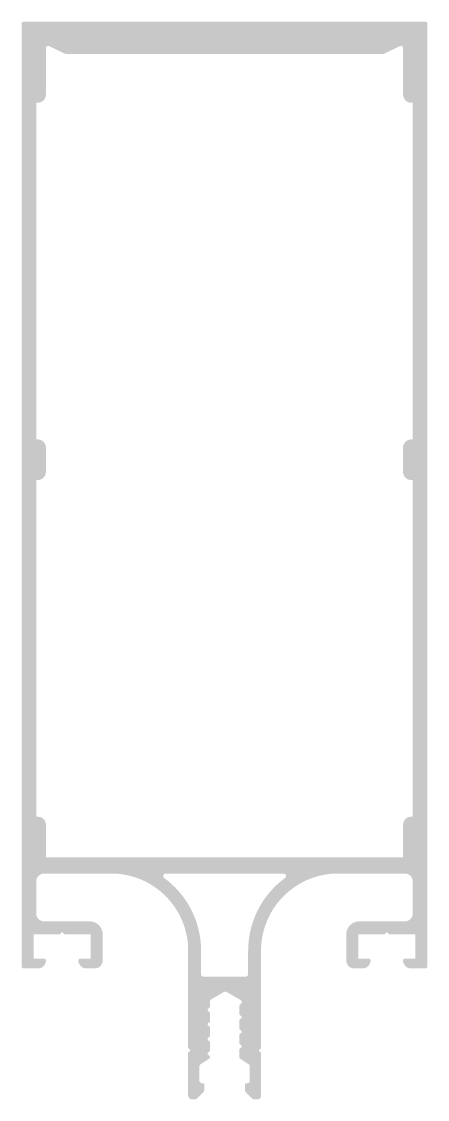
# Model space of a CAD drawing. Header units: millimetres. Extents: x -63 to 3646, y -445 to 220.
# Drawn here: x 105 to 155, y -6.4 to 126.5 of the extents above; entities that cross this region are included whole.
import ezdxf

# ---------------------------------------------------------------- set-up
doc = ezdxf.new("R2010")
doc.units = ezdxf.units.MM

# ---------------------------------------------------------------- blocks, each defined once
blk = doc.blocks.new('E50 M 03')
h = blk.add_hatch(color=252)
h.paths.add_polyline_path([(25, 126.180794), (24.99956, 126.197036), (24.998241, 126.21323), (24.996048, 126.229328), (24.992986, 126.245285), (24.989065, 126.261052), (24.984296, 126.276584), (24.978693, 126.291835), (24.972273, 126.306761), (24.965054, 126.321316), (24.957057, 126.33546), (24.948307, 126.34915), (24.938828, 126.362346), (24.928649, 126.37501), (24.917799, 126.387104), (24.90631, 126.398593), (24.894216, 126.409442), (24.881552, 126.419622), (24.868356, 126.429101), (24.854666, 126.437851), (24.840523, 126.445847), (24.825967, 126.453066), (24.811041, 126.459487), (24.79579, 126.46509), (24.780259, 126.469859), (24.764491, 126.47378), (24.748535, 126.476842), (24.732436, 126.479035), (24.716242, 126.480354), (24.7, 126.480794), (-24.7, 126.480794), (-24.716242, 126.480354), (-24.732436, 126.479035), (-24.748535, 126.476842), (-24.764491, 126.47378), (-24.780259, 126.469859), (-24.79579, 126.46509), (-24.811041, 126.459487), (-24.825967, 126.453066), (-24.840523, 126.445847), (-24.854666, 126.437851), (-24.868356, 126.429101), (-24.881552, 126.419622), (-24.894216, 126.409442), (-24.90631, 126.398593), (-24.917799, 126.387104), (-24.928649, 126.37501), (-24.938828, 126.362346), (-24.948307, 126.34915), (-24.957057, 126.33546), (-24.965054, 126.321316), (-24.972273, 126.306761), (-24.978693, 126.291835), (-24.984296, 126.276584), (-24.989065, 126.261052), (-24.992986, 126.245285), (-24.996048, 126.229328), (-24.998241, 126.21323), (-24.99956, 126.197036), (-25, 126.180794), (-25, 10.080794), (-24.999589, 10.065093), (-24.998357, 10.049435), (-24.996307, 10.033864), (-24.993444, 10.01842), (-24.989778, 10.003148), (-24.985317, 9.988089), (-24.980074, 9.973283), (-24.974064, 9.958773), (-24.967302, 9.944597), (-24.959808, 9.930794), (-24.951601, 9.917402), (-24.942705, 9.904458), (-24.933144, 9.891998), (-24.922943, 9.880055), (-24.912132, 9.868662), (-24.900739, 9.85785), (-24.888796, 9.84765), (-24.876336, 9.838089), (-24.863392, 9.829193), (-24.85, 9.820986), (-24.836197, 9.813492), (-24.822021, 9.80673), (-24.80751, 9.80072), (-24.792705, 9.795477), (-24.777646, 9.791016), (-24.762374, 9.78735), (-24.74693, 9.784487), (-24.731359, 9.782437), (-24.715701, 9.781205), (-24.7, 9.780794), (-23, 9.780794), (-22.945861, 9.78226), (-22.891881, 9.786656), (-22.838218, 9.793967), (-22.78503, 9.804173), (-22.732472, 9.817244), (-22.680698, 9.833141), (-22.629862, 9.851817), (-22.580111, 9.873218), (-22.531592, 9.897282), (-22.484446, 9.923937), (-22.438813, 9.953105), (-22.394826, 9.984701), (-22.352614, 10.018632), (-22.312301, 10.054798), (-22.274005, 10.093094), (-22.237838, 10.133408), (-22.203907, 10.17562), (-22.172311, 10.219607), (-22.143143, 10.26524), (-22.116488, 10.312385), (-22.092425, 10.360905), (-22.071023, 10.410656), (-22.052347, 10.461492), (-22.03645, 10.513266), (-22.023379, 10.565823), (-22.013173, 10.619012), (-22.005862, 10.672675), (-22.001467, 10.726655), (-22, 10.780794), (-22.000293, 10.791622), (-22.001172, 10.802418), (-22.002635, 10.81315), (-22.004676, 10.823788), (-22.00729, 10.8343), (-22.010469, 10.844654), (-22.014205, 10.854821), (-22.018485, 10.864772), (-22.023298, 10.874476), (-22.028629, 10.883905), (-22.034462, 10.893031), (-22.040781, 10.901829), (-22.047568, 10.910271), (-22.054801, 10.918334), (-22.06246, 10.925993), (-22.070523, 10.933226), (-22.078965, 10.940012), (-22.087763, 10.946332), (-22.096889, 10.952165), (-22.106318, 10.957496), (-22.116022, 10.962309), (-22.125972, 10.966589), (-22.13614, 10.970325), (-22.146494, 10.973504), (-22.157006, 10.976118), (-22.167644, 10.978159), (-22.178376, 10.979621), (-22.189172, 10.980501), (-22.2, 10.980794), (-23.5, 10.980794), (-23.5, 13.980794), (-20.3, 13.980794), (-20, 14.280794), (-19.7, 13.980794), (-16.5, 13.980794), (-16.5, 10.980794), (-17.8, 10.980794), (-17.810828, 10.980501), (-17.821624, 10.979621), (-17.832356, 10.978159), (-17.842994, 10.976118), (-17.853506, 10.973504), (-17.86386, 10.970325), (-17.874028, 10.966589), (-17.883978, 10.962309), (-17.893682, 10.957496), (-17.903111, 10.952165), (-17.912237, 10.946332), (-17.921035, 10.940012), (-17.929477, 10.933226), (-17.93754, 10.925993), (-17.945199, 10.918334), (-17.952432, 10.910271), (-17.959219, 10.901829), (-17.965538, 10.893031), (-17.971371, 10.883905), (-17.976702, 10.874476), (-17.981515, 10.864772), (-17.985795, 10.854821), (-17.989531, 10.844654), (-17.99271, 10.8343), (-17.995324, 10.823788), (-17.997365, 10.81315), (-17.998828, 10.802418), (-17.999707, 10.791622), (-18, 10.780794), (-17.998533, 10.726655), (-17.994138, 10.672675), (-17.986827, 10.619012), (-17.976621, 10.565823), (-17.96355, 10.513266), (-17.947653, 10.461492), (-17.928977, 10.410656), (-17.907575, 10.360905), (-17.883512, 10.312385), (-17.856857, 10.26524), (-17.827689, 10.219607), (-17.796093, 10.17562), (-17.762162, 10.133408), (-17.725995, 10.093094), (-17.687699, 10.054798), (-17.647386, 10.018632), (-17.605174, 9.984701), (-17.561187, 9.953105), (-17.515554, 9.923937), (-17.468408, 9.897282), (-17.419889, 9.873218), (-17.370138, 9.851817), (-17.319302, 9.833141), (-17.267528, 9.817244), (-17.21497, 9.804173), (-17.161782, 9.793967), (-17.108119, 9.786656), (-17.054139, 9.78226), (-17, 9.780794), (-16, 9.780794), (-15.945861, 9.78226), (-15.891881, 9.786656), (-15.838218, 9.793967), (-15.78503, 9.804173), (-15.732472, 9.817244), (-15.680698, 9.833141), (-15.629862, 9.851817), (-15.580111, 9.873218), (-15.531592, 9.897282), (-15.484446, 9.923937), (-15.438813, 9.953105), (-15.394826, 9.984701), (-15.352614, 10.018632), (-15.312301, 10.054798), (-15.274005, 10.093094), (-15.237838, 10.133408), (-15.203907, 10.17562), (-15.172311, 10.219607), (-15.143143, 10.26524), (-15.116488, 10.312385), (-15.092425, 10.360905), (-15.071023, 10.410656), (-15.052347, 10.461492), (-15.03645, 10.513266), (-15.023379, 10.565823), (-15.013173, 10.619012), (-15.005862, 10.672675), (-15.001467, 10.726655), (-15, 10.780794), (-15, 13.980794), (-15.002193, 14.064531), (-15.008765, 14.148039), (-15.019699, 14.231089), (-15.034964, 14.313453), (-15.054519, 14.394904), (-15.07831, 14.475221), (-15.106271, 14.554183), (-15.138327, 14.631572), (-15.17439, 14.707179), (-15.214359, 14.780794), (-15.258127, 14.852216), (-15.305573, 14.92125), (-15.356566, 14.987706), (-15.410968, 15.051403), (-15.468629, 15.112165), (-15.529391, 15.169826), (-15.593087, 15.224227), (-15.659544, 15.275221), (-15.728578, 15.322667), (-15.8, 15.366435), (-15.873615, 15.406404), (-15.949221, 15.442467), (-16.026611, 15.474523), (-16.105573, 15.502484), (-16.18589, 15.526275), (-16.267341, 15.54583), (-16.349705, 15.561095), (-16.432754, 15.572029), (-16.516262, 15.578601), (-16.6, 15.580794), (-22.2, 15.580794), (-22.254139, 15.58226), (-22.308119, 15.586656), (-22.361782, 15.593967), (-22.41497, 15.604173), (-22.467528, 15.617244), (-22.519302, 15.633141), (-22.570138, 15.651817), (-22.619889, 15.673218), (-22.668408, 15.697282), (-22.715554, 15.723937), (-22.761187, 15.753105), (-22.805174, 15.784701), (-22.847386, 15.818632), (-22.887699, 15.854798), (-22.925995, 15.893094), (-22.962162, 15.933408), (-22.996093, 15.97562), (-23.027689, 16.019607), (-23.056857, 16.06524), (-23.083512, 16.112385), (-23.107575, 16.160905), (-23.128977, 16.210656), (-23.147653, 16.261492), (-23.16355, 16.313266), (-23.176621, 16.365823), (-23.186827, 16.419012), (-23.194138, 16.472675), (-23.198533, 16.526655), (-23.2, 16.580794), (-23.2, 20.480794), (-23.19863, 20.53313), (-23.194522, 20.585322), (-23.187688, 20.637228), (-23.178148, 20.688706), (-23.165926, 20.739613), (-23.151057, 20.789811), (-23.13358, 20.839162), (-23.113545, 20.887531), (-23.091007, 20.934784), (-23.066025, 20.980794), (-23.038671, 21.025433), (-23.009017, 21.068579), (-22.977146, 21.110114), (-22.943145, 21.149924), (-22.907107, 21.187901), (-22.869131, 21.223939), (-22.82932, 21.25794), (-22.787785, 21.289811), (-22.744639, 21.319464), (-22.7, 21.346819), (-22.65399, 21.3718), (-22.606737, 21.394339), (-22.558368, 21.414374), (-22.509017, 21.43185), (-22.458819, 21.44672), (-22.407912, 21.458941), (-22.356434, 21.468482), (-22.304528, 21.475316), (-22.252336, 21.479423), (-22.2, 21.480794), (-13.569022, 21.480794), (-13.060599, 21.444909), (-12.554826, 21.381852), (-12.053155, 21.291805), (-11.557026, 21.175024), (-11.067861, 21.031846), (-10.587065, 20.862681), (-10.116016, 20.668015), (-9.656066, 20.448405), (-9.208535, 20.204483), (-8.774707, 19.936948), (-8.355826, 19.646567), (-7.953095, 19.334174), (-7.567668, 19.000665), (-7.200652, 18.646996), (-6.8531, 18.274183), (-6.526008, 17.883296), (-6.220316, 17.475455), (-5.9369, 17.051831), (-5.676573, 16.613639), (-5.440083, 16.162136), (-5.228108, 15.698619), (-5.041255, 15.224416), (-4.880062, 14.740889), (-4.744991, 14.249424), (-4.636428, 13.751432), (-4.554687, 13.248341), (-4.5, 12.741595), (-4.5, -0.003717), (-4.184511, -0.319206), (-4.484511, -0.619206), (-4.484511, -5.860306), (-4.483826, -5.886474), (-4.481772, -5.91257), (-4.478355, -5.938523), (-4.473585, -5.964262), (-4.467474, -5.989716), (-4.460039, -6.014815), (-4.451301, -6.03949), (-4.441284, -6.063674), (-4.430014, -6.087301), (-4.417524, -6.110306), (-4.403846, -6.132626), (-4.38902, -6.154199), (-4.373084, -6.174966), (-4.356083, -6.194871), (-4.338064, -6.21386), (-4.319076, -6.231879), (-4.299171, -6.248879), (-4.278404, -6.264815), (-4.256831, -6.279641), (-4.234511, -6.293319), (-4.211506, -6.305809), (-4.187879, -6.317079), (-4.163695, -6.327096), (-4.13902, -6.335834), (-4.113921, -6.343269), (-4.088467, -6.34938), (-4.062728, -6.35415), (-4.036775, -6.357567), (-4.010679, -6.359621), (-3.984511, -6.360306), (-3.691606, -6.360306), (-3.663575, -6.35952), (-3.635632, -6.357163), (-3.607865, -6.353243), (-3.580362, -6.347773), (-3.553208, -6.340769), (-3.52649, -6.332254), (-3.500292, -6.322255), (-3.474695, -6.310802), (-3.44978, -6.297932), (-3.425627, -6.283686), (-3.40231, -6.268108), (-3.379903, -6.251247), (-3.358476, -6.233156), (-3.338098, -6.213893), (-2.631096, -5.506991), (-2.61306, -5.487988), (-2.596043, -5.468066), (-2.580093, -5.447282), (-2.565252, -5.425691), (-2.551562, -5.403353), (-2.53906, -5.380329), (-2.527779, -5.356682), (-2.517752, -5.332477), (-2.509006, -5.307781), (-2.501564, -5.28266), (-2.495448, -5.257185), (-2.490673, -5.231424), (-2.487253, -5.205449), (-2.485197, -5.17933), (-2.484511, -5.15314), (-2.484511, -4.560306), (-2.484804, -4.549478), (-2.485684, -4.538682), (-2.487146, -4.52795), (-2.489187, -4.517312), (-2.491801, -4.5068), (-2.49498, -4.496446), (-2.498716, -4.486278), (-2.502996, -4.476328), (-2.507809, -4.466624), (-2.51314, -4.457195), (-2.518973, -4.448069), (-2.525292, -4.439271), (-2.532079, -4.430829), (-2.539312, -4.422766), (-2.546971, -4.415107), (-2.555034, -4.407874), (-2.563476, -4.401087), (-2.572274, -4.394768), (-2.5814, -4.388935), (-2.590829, -4.383604), (-2.600533, -4.378791), (-2.610483, -4.374511), (-2.620651, -4.370775), (-2.631005, -4.367596), (-2.641517, -4.364982), (-2.652155, -4.362941), (-2.662887, -4.361479), (-2.673683, -4.360599), (-2.684511, -4.360306), (-2.784511, -4.360306), (-2.800753, -4.359866), (-2.816947, -4.358547), (-2.833046, -4.356354), (-2.849002, -4.353292), (-2.86477, -4.349371), (-2.880302, -4.344602), (-2.895553, -4.338999), (-2.910478, -4.332579), (-2.925034, -4.32536), (-2.939177, -4.317363), (-2.952867, -4.308613), (-2.966063, -4.299134), (-2.978727, -4.288955), (-2.990821, -4.278105), (-3.00231, -4.266616), (-3.01316, -4.254522), (-3.023339, -4.241858), (-3.032818, -4.228662), (-3.041568, -4.214972), (-3.049565, -4.200829), (-3.056784, -4.186273), (-3.063204, -4.171348), (-3.068807, -4.156097), (-3.073576, -4.140565), (-3.077497, -4.124797), (-3.080559, -4.108841), (-3.082752, -4.092742), (-3.084071, -4.076548), (-3.084511, -4.060306), (-3.084511, -2.281733), (-3.084055, -2.265171), (-3.082689, -2.248659), (-3.080416, -2.232247), (-3.077243, -2.215986), (-3.073181, -2.199923), (-3.068241, -2.184109), (-3.062438, -2.16859), (-3.055791, -2.153414), (-3.048318, -2.138626), (-3.040043, -2.124273), (-3.030991, -2.110396), (-3.021189, -2.097038), (-3.010667, -2.08424), (-2.999457, -2.07204), (-2.987593, -2.060475), (-2.97511, -2.049581), (-2.962047, -2.03939), (-2.948442, -2.029933), (-1.877177, -1.328176), (-1.868191, -1.321931), (-1.85956, -1.315204), (-1.85131, -1.308016), (-1.843465, -1.300387), (-1.836049, -1.29234), (-1.829085, -1.2839), (-1.822592, -1.275091), (-1.816591, -1.265941), (-1.811099, -1.256476), (-1.806134, -1.246725), (-1.801709, -1.236717), (-1.797838, -1.226481), (-1.794532, -1.21605), (-1.791802, -1.205453), (-1.789656, -1.194723), (-1.7881, -1.183891), (-1.787138, -1.172991), (-1.786775, -1.162054), (-1.78701, -1.151114), (-1.787842, -1.140203), (-1.789271, -1.129354), (-1.791291, -1.118599), (-1.795258, -1.102436), (-1.800116, -1.086519), (-1.805849, -1.070895), (-1.81244, -1.055614), (-1.819868, -1.040721), (-1.82811, -1.026263), (-1.837142, -1.012285), (-1.846934, -0.998828), (-1.857458, -0.985936), (-1.86868, -0.973647), (-1.880567, -0.961999), (-1.893081, -0.951028), (-1.906185, -0.940768), (-1.919837, -0.931251), (-1.933996, -0.922505), (-1.986225, -0.892212), (-1.99535, -0.886588), (-2.00416, -0.880483), (-2.01263, -0.873914), (-2.020737, -0.866901), (-2.028456, -0.859464), (-2.035765, -0.851625), (-2.042645, -0.843404), (-2.049073, -0.834827), (-2.055033, -0.825918), (-2.060508, -0.816703), (-2.06548, -0.807207), (-2.069937, -0.797459), (-2.073865, -0.787486), (-2.077253, -0.777316), (-2.080091, -0.76698), (-2.082372, -0.756507), (-2.084088, -0.745926), (-2.085235, -0.735269), (-2.085809, -0.724565), (-2.085809, -0.713846), (-2.085235, -0.703143), (-2.084088, -0.692486), (-2.082372, -0.681905), (-2.080091, -0.671432), (-2.077253, -0.661096), (-2.073865, -0.650926), (-2.069937, -0.640953), (-2.06548, -0.631205), (-2.060508, -0.621709), (-2.055033, -0.612493), (-2.049073, -0.603584), (-2.042645, -0.595007), (-2.035765, -0.586787), (-2.028456, -0.578947), (-2.020737, -0.57151), (-2.01263, -0.564498), (-2.00416, -0.557929), (-1.99535, -0.551824), (-1.986225, -0.5462), (-1.933996, -0.515907), (-1.919955, -0.507239), (-1.906412, -0.497811), (-1.893408, -0.487653), (-1.880981, -0.476796), (-1.869171, -0.465272), (-1.858012, -0.453116), (-1.847538, -0.440364), (-1.837782, -0.427057), (-1.828772, -0.413232), (-1.820535, -0.398934), (-1.813097, -0.384204), (-1.806481, -0.369087), (-1.800705, -0.35363), (-1.795788, -0.337878), (-1.791745, -0.32188), (-1.788588, -0.305683), (-1.786325, -0.289338), (-1.784965, -0.272893), (-1.784511, -0.256398), (-1.784511, 0.617986), (-1.784965, 0.634481), (-1.786325, 0.650926), (-1.788588, 0.667271), (-1.791745, 0.683468), (-1.795788, 0.699466), (-1.800705, 0.715218), (-1.806481, 0.730675), (-1.813097, 0.745792), (-1.820535, 0.760522), (-1.828772, 0.774821), (-1.837782, 0.788645), (-1.847538, 0.801953), (-1.858012, 0.814704), (-1.869171, 0.82686), (-1.880981, 0.838384), (-1.893408, 0.849242), (-1.906412, 0.859399), (-1.919955, 0.868827), (-1.933996, 0.877495), (-1.986225, 0.907788), (-1.99535, 0.913412), (-2.00416, 0.919517), (-2.01263, 0.926086), (-2.020737, 0.933099), (-2.028456, 0.940536), (-2.035765, 0.948375), (-2.042645, 0.956596), (-2.049073, 0.965173), (-2.055033, 0.974082), (-2.060508, 0.983297), (-2.06548, 0.992793), (-2.069937, 1.002541), (-2.073865, 1.012514), (-2.077253, 1.022684), (-2.080091, 1.03302), (-2.082372, 1.043493), (-2.084088, 1.054074), (-2.085235, 1.064731), (-2.085809, 1.075435), (-2.085809, 1.086154), (-2.085235, 1.096857), (-2.084088, 1.107514), (-2.082372, 1.118095), (-2.080091, 1.128568), (-2.077253, 1.138904), (-2.073865, 1.149074), (-2.069937, 1.159047), (-2.06548, 1.168795), (-2.060508, 1.178291), (-2.055033, 1.187507), (-2.049073, 1.196416), (-2.042645, 1.204993), (-2.035765, 1.213213), (-2.028456, 1.221053), (-2.020737, 1.22849), (-2.01263, 1.235502), (-2.00416, 1.242071), (-1.99535, 1.248176), (-1.986225, 1.2538), (-1.933996, 1.284093), (-1.919955, 1.292761), (-1.906412, 1.302189), (-1.893408, 1.312347), (-1.880981, 1.323204), (-1.869171, 1.334728), (-1.858012, 1.346884), (-1.847538, 1.359636), (-1.837782, 1.372943), (-1.828772, 1.386768), (-1.820535, 1.401066), (-1.813097, 1.415796), (-1.806481, 1.430913), (-1.800705, 1.44637), (-1.795788, 1.462122), (-1.791745, 1.47812), (-1.788588, 1.494317), (-1.786325, 1.510662), (-1.784965, 1.527107), (-1.784511, 1.543602), (-1.784511, 2.417986), (-1.784965, 2.434481), (-1.786325, 2.450926), (-1.788588, 2.467271), (-1.791745, 2.483468), (-1.795788, 2.499466), (-1.800705, 2.515218), (-1.806481, 2.530675), (-1.813097, 2.545792), (-1.820535, 2.560522), (-1.828772, 2.574821), (-1.837782, 2.588645), (-1.847538, 2.601953), (-1.858012, 2.614704), (-1.869171, 2.62686), (-1.880981, 2.638384), (-1.893408, 2.649242), (-1.906412, 2.659399), (-1.919955, 2.668827), (-1.933996, 2.677495), (-1.986225, 2.707788), (-1.99535, 2.713412), (-2.00416, 2.719517), (-2.01263, 2.726086), (-2.020737, 2.733099), (-2.028456, 2.740536), (-2.035765, 2.748375), (-2.042645, 2.756596), (-2.049073, 2.765173), (-2.055033, 2.774082), (-2.060508, 2.783297), (-2.06548, 2.792793), (-2.069937, 2.802541), (-2.073865, 2.812514), (-2.077253, 2.822684), (-2.080091, 2.83302), (-2.082372, 2.843493), (-2.084088, 2.854074), (-2.085235, 2.864731), (-2.085809, 2.875435), (-2.085809, 2.886154), (-2.085235, 2.896857), (-2.084088, 2.907514), (-2.082372, 2.918095), (-2.080091, 2.928568), (-2.077253, 2.938904), (-2.073865, 2.949074), (-2.069937, 2.959047), (-2.06548, 2.968795), (-2.060508, 2.978291), (-2.055033, 2.987507), (-2.049073, 2.996416), (-2.042645, 3.004993), (-2.035765, 3.013213), (-2.028456, 3.021053), (-2.020737, 3.02849), (-2.01263, 3.035502), (-2.00416, 3.042071), (-1.99535, 3.048176), (-1.986225, 3.0538), (-1.933996, 3.084093), (-1.919955, 3.092761), (-1.906412, 3.102189), (-1.893408, 3.112347), (-1.880981, 3.123204), (-1.869171, 3.134728), (-1.858012, 3.146884), (-1.847538, 3.159636), (-1.837782, 3.172943), (-1.828772, 3.186768), (-1.820535, 3.201066), (-1.813097, 3.215796), (-1.806481, 3.230913), (-1.800705, 3.24637), (-1.795788, 3.262122), (-1.791745, 3.27812), (-1.788588, 3.294317), (-1.786325, 3.310662), (-1.784965, 3.327107), (-1.784511, 3.343602), (-1.784511, 4.217986), (-1.784965, 4.234481), (-1.786325, 4.250926), (-1.788588, 4.267271), (-1.791745, 4.283468), (-1.795788, 4.299466), (-1.800705, 4.315218), (-1.806481, 4.330675), (-1.813097, 4.345792), (-1.820535, 4.360522), (-1.828772, 4.374821), (-1.837782, 4.388645), (-1.847538, 4.401953), (-1.858012, 4.414704), (-1.869171, 4.42686), (-1.880981, 4.438384), (-1.893408, 4.449242), (-1.906412, 4.459399), (-1.919955, 4.468827), (-1.933996, 4.477495), (-1.986225, 4.507788), (-1.99535, 4.513412), (-2.00416, 4.519517), (-2.01263, 4.526086), (-2.020737, 4.533099), (-2.028456, 4.540536), (-2.035765, 4.548375), (-2.042645, 4.556596), (-2.049073, 4.565173), (-2.055033, 4.574082), (-2.060508, 4.583297), (-2.06548, 4.592793), (-2.069937, 4.602541), (-2.073865, 4.612514), (-2.077253, 4.622684), (-2.080091, 4.63302), (-2.082372, 4.643493), (-2.084088, 4.654074), (-2.085235, 4.664731), (-2.085809, 4.675435), (-2.085809, 4.686154), (-2.085235, 4.696857), (-2.084088, 4.707514), (-2.082372, 4.718095), (-2.080091, 4.728568), (-2.077253, 4.738904), (-2.073865, 4.749074), (-2.069937, 4.759047), (-2.06548, 4.768795), (-2.060508, 4.778291), (-2.055033, 4.787507), (-2.049073, 4.796416), (-2.042645, 4.804993), (-2.035765, 4.813213), (-2.028456, 4.821053), (-2.020737, 4.82849), (-2.01263, 4.835502), (-2.00416, 4.842071), (-1.99535, 4.848176), (-1.986225, 4.8538), (-1.933996, 4.884093), (-1.919955, 4.892761), (-1.906412, 4.902189), (-1.893408, 4.912347), (-1.880981, 4.923204), (-1.869171, 4.934728), (-1.858012, 4.946884), (-1.847538, 4.959636), (-1.837782, 4.972943), (-1.828772, 4.986768), (-1.820535, 5.001066), (-1.813097, 5.015796), (-1.806481, 5.030913), (-1.800705, 5.04637), (-1.795788, 5.062122), (-1.791745, 5.07812), (-1.788588, 5.094317), (-1.786325, 5.110662), (-1.784965, 5.127107), (-1.784511, 5.143602), (-1.784511, 5.776384), (-1.784237, 5.786852), (-1.783416, 5.79729), (-1.782049, 5.807672), (-1.780141, 5.817968), (-1.777696, 5.828149), (-1.774722, 5.838189), (-1.771227, 5.848059), (-1.76722, 5.857733), (-1.762712, 5.867184), (-1.757715, 5.876386), (-1.752244, 5.885314), (-1.746313, 5.893944), (-1.739939, 5.902251), (-1.733138, 5.910213), (-1.72593, 5.917808), (-1.718335, 5.925016), (-1.710372, 5.931816), (-1.702065, 5.93819), (-1.693435, 5.944121), (-1.684507, 5.949592), (-0.048653, 6.893999), (-0.034824, 6.901507), (-0.02062, 6.908278), (-0.006081, 6.914296), (0.008754, 6.919543), (0.023844, 6.924006), (0.039147, 6.92767), (0.054621, 6.930528), (0.070223, 6.93257), (0.085911, 6.933791), (0.101642, 6.934188), (0.117371, 6.933759), (0.133057, 6.932507), (0.148655, 6.930433), (0.164124, 6.927545), (0.179419, 6.923849), (0.1945, 6.919357), (0.209324, 6.91408), (0.223851, 6.908033), (0.238041, 6.901233), (0.251856, 6.893697), (1.968058, 5.898303), (1.981745, 5.889867), (1.99496, 5.880709), (2.007666, 5.870856), (2.019826, 5.860337), (2.031404, 5.849182), (2.042369, 5.837422), (2.052687, 5.825092), (2.06233, 5.812226), (2.071271, 5.798863), (2.079482, 5.785039), (2.086941, 5.770796), (2.093626, 5.756173), (2.099518, 5.741213), (2.1046, 5.725959), (2.108858, 5.710455), (2.112279, 5.694745), (2.114853, 5.678874), (2.116573, 5.662888), (2.117435, 5.646833), (2.117435, 5.630755), (2.116573, 5.614699), (2.114853, 5.598714), (2.112279, 5.582843), (2.108858, 5.567133), (2.1046, 5.551628), (2.099518, 5.536374), (2.093626, 5.521414), (2.086941, 5.506792), (2.079482, 5.492548), (2.071271, 5.478725), (2.062331, 5.465361), (2.052687, 5.452496), (2.042369, 5.440166), (2.031404, 5.428406), (2.019826, 5.41725), (2.007666, 5.406731), (1.99496, 5.396879), (1.981745, 5.387721), (1.968058, 5.379284), (1.964973, 5.377495), (1.950932, 5.368827), (1.937389, 5.359399), (1.924385, 5.349242), (1.911958, 5.338384), (1.900148, 5.32686), (1.888989, 5.314704), (1.878516, 5.301953), (1.868759, 5.288645), (1.859749, 5.274821), (1.851512, 5.260522), (1.844074, 5.245792), (1.837458, 5.230675), (1.831682, 5.215218), (1.826766, 5.199466), (1.822722, 5.183468), (1.819565, 5.167271), (1.817302, 5.150926), (1.815942, 5.134481), (1.815489, 5.117986), (1.815489, 4.243602), (1.815942, 4.227107), (1.817302, 4.210662), (1.819565, 4.194317), (1.822722, 4.17812), (1.826766, 4.162122), (1.831682, 4.14637), (1.837458, 4.130913), (1.844074, 4.115796), (1.851512, 4.101066), (1.859749, 4.086768), (1.868759, 4.072943), (1.878516, 4.059636), (1.888989, 4.046884), (1.900148, 4.034728), (1.911958, 4.023204), (1.924385, 4.012347), (1.937389, 4.002189), (1.950932, 3.992761), (1.964973, 3.984093), (2.017202, 3.9538), (2.026327, 3.948176), (2.035137, 3.942071), (2.043607, 3.935502), (2.051714, 3.92849), (2.059433, 3.921053), (2.066743, 3.913213), (2.073622, 3.904993), (2.08005, 3.896416), (2.08601, 3.887507), (2.091485, 3.878291), (2.096457, 3.868795), (2.100914, 3.859047), (2.104842, 3.849074), (2.10823, 3.838904), (2.111069, 3.828568), (2.113349, 3.818095), (2.115065, 3.807514), (2.116212, 3.796857), (2.116786, 3.786154), (2.116786, 3.775435), (2.116212, 3.764731), (2.115065, 3.754074), (2.113349, 3.743493), (2.111069, 3.73302), (2.10823, 3.722684), (2.104842, 3.712514), (2.100914, 3.702541), (2.096457, 3.692793), (2.091485, 3.683297), (2.08601, 3.674082), (2.08005, 3.665173), (2.073622, 3.656596), (2.066743, 3.648375), (2.059433, 3.640536), (2.051714, 3.633099), (2.043607, 3.626086), (2.035137, 3.619517), (2.026327, 3.613412), (2.017202, 3.607788), (1.964973, 3.577495), (1.950932, 3.568827), (1.937389, 3.559399), (1.924385, 3.549242), (1.911958, 3.538384), (1.900148, 3.52686), (1.888989, 3.514704), (1.878516, 3.501953), (1.868759, 3.488645), (1.859749, 3.474821), (1.851512, 3.460522), (1.844074, 3.445792), (1.837458, 3.430675), (1.831682, 3.415218), (1.826766, 3.399466), (1.822722, 3.383468), (1.819565, 3.367271), (1.817302, 3.350926), (1.815942, 3.334481), (1.815489, 3.317986), (1.815489, 2.443602), (1.815942, 2.427107), (1.817302, 2.410662), (1.819565, 2.394317), (1.822722, 2.37812), (1.826766, 2.362122), (1.831682, 2.34637), (1.837458, 2.330913), (1.844074, 2.315796), (1.851512, 2.301066), (1.859749, 2.286768), (1.868759, 2.272943), (1.878516, 2.259636), (1.888989, 2.246884), (1.900148, 2.234728), (1.911958, 2.223204), (1.924385, 2.212347), (1.937389, 2.202189), (1.950932, 2.192761), (1.964973, 2.184093), (2.017202, 2.1538), (2.026327, 2.148176), (2.035137, 2.142071), (2.043607, 2.135502), (2.051714, 2.12849), (2.059433, 2.121053), (2.066743, 2.113213), (2.073622, 2.104993), (2.08005, 2.096416), (2.08601, 2.087507), (2.091485, 2.078291), (2.096457, 2.068795), (2.100914, 2.059047), (2.104842, 2.049074), (2.10823, 2.038904), (2.111069, 2.028568), (2.113349, 2.018095), (2.115065, 2.007514), (2.116212, 1.996857), (2.116786, 1.986154), (2.116786, 1.975435), (2.116212, 1.964731), (2.115065, 1.954074), (2.113349, 1.943493), (2.111069, 1.93302), (2.10823, 1.922684), (2.104842, 1.912514), (2.100914, 1.902541), (2.096457, 1.892793), (2.091485, 1.883297), (2.08601, 1.874082), (2.08005, 1.865173), (2.073622, 1.856596), (2.066743, 1.848375), (2.059433, 1.840536), (2.051714, 1.833099), (2.043607, 1.826086), (2.035137, 1.819517), (2.026327, 1.813412), (2.017202, 1.807788), (1.964973, 1.777495), (1.950932, 1.768827), (1.937389, 1.759399), (1.924385, 1.749242), (1.911958, 1.738384), (1.900148, 1.72686), (1.888989, 1.714704), (1.878516, 1.701953), (1.868759, 1.688645), (1.859749, 1.674821), (1.851512, 1.660522), (1.844074, 1.645792), (1.837458, 1.630675), (1.831682, 1.615218), (1.826766, 1.599466), (1.822722, 1.583468), (1.819565, 1.567271), (1.817302, 1.550926), (1.815942, 1.534481), (1.815489, 1.517986), (1.815489, 0.643602), (1.815942, 0.627107), (1.817302, 0.610662), (1.819565, 0.594317), (1.822722, 0.57812), (1.826766, 0.562122), (1.831682, 0.54637), (1.837458, 0.530913), (1.844074, 0.515796), (1.851512, 0.501066), (1.859749, 0.486768), (1.868759, 0.472943), (1.878516, 0.459636), (1.888989, 0.446884), (1.900148, 0.434728), (1.911958, 0.423204), (1.924385, 0.412347), (1.937389, 0.402189), (1.950932, 0.392761), (1.964973, 0.384093), (2.017202, 0.3538), (2.026327, 0.348176), (2.035137, 0.342071), (2.043607, 0.335502), (2.051714, 0.32849), (2.059433, 0.321053), (2.066743, 0.313213), (2.073622, 0.304993), (2.08005, 0.296416), (2.08601, 0.287507), (2.091485, 0.278291), (2.096457, 0.268795), (2.100914, 0.259047), (2.104842, 0.249074), (2.10823, 0.238904), (2.111069, 0.228568), (2.113349, 0.218095), (2.115065, 0.207514), (2.116212, 0.196857), (2.116786, 0.186154), (2.116786, 0.175435), (2.116212, 0.164731), (2.115065, 0.154074), (2.113349, 0.143493), (2.111069, 0.13302), (2.10823, 0.122684), (2.104842, 0.112514), (2.100914, 0.102541), (2.096457, 0.092793), (2.091485, 0.083297), (2.08601, 0.074082), (2.08005, 0.065173), (2.073622, 0.056596), (2.066743, 0.048375), (2.059433, 0.040536), (2.051714, 0.033099), (2.043607, 0.026086), (2.035137, 0.019517), (2.026327, 0.013412), (2.017202, 0.007788), (1.964973, -0.022505), (1.950932, -0.031173), (1.937389, -0.040601), (1.924385, -0.050758), (1.911958, -0.061616), (1.900148, -0.07314), (1.888989, -0.085296), (1.878516, -0.098047), (1.868759, -0.111355), (1.859749, -0.125179), (1.851512, -0.139478), (1.844074, -0.154208), (1.837458, -0.169325), (1.831682, -0.184782), (1.826766, -0.200534), (1.822722, -0.216532), (1.819565, -0.232729), (1.817302, -0.249074), (1.815942, -0.265519), (1.815489, -0.282014), (1.815489, -1.159368), (1.815791, -1.170371), (1.816699, -1.181341), (1.818209, -1.192244), (1.820316, -1.203047), (1.823015, -1.213719), (1.826297, -1.224225), (1.830151, -1.234535), (1.834567, -1.244618), (1.839531, -1.254442), (1.845028, -1.263978), (1.851041, -1.273198), (1.857553, -1.282072), (1.864543, -1.290575), (1.87199, -1.298681), (1.879871, -1.306365), (1.888163, -1.313603), (1.896841, -1.320374), (1.905879, -1.326658), (2.979903, -2.030369), (2.993459, -2.039794), (3.006476, -2.049951), (3.018915, -2.060808), (3.030737, -2.072334), (3.041907, -2.084492), (3.052392, -2.097247), (3.062159, -2.110559), (3.071179, -2.124388), (3.079424, -2.138692), (3.08687, -2.153429), (3.093494, -2.168552), (3.099276, -2.184017), (3.104199, -2.199777), (3.108247, -2.215784), (3.111408, -2.231989), (3.113673, -2.248344), (3.115034, -2.264798), (3.115489, -2.281303), (3.115489, -4.060306), (3.115077, -4.076007), (3.113845, -4.091664), (3.111795, -4.107236), (3.108933, -4.122679), (3.105266, -4.137952), (3.100805, -4.153011), (3.095563, -4.167816), (3.089552, -4.182327), (3.08279, -4.196503), (3.075296, -4.210306), (3.06709, -4.223698), (3.058194, -4.236641), (3.048632, -4.249102), (3.038432, -4.261045), (3.027621, -4.272438), (3.016228, -4.283249), (3.004285, -4.29345), (2.991824, -4.303011), (2.97888, -4.311907), (2.965489, -4.320114), (2.951686, -4.327608), (2.93751, -4.33437), (2.922999, -4.34038), (2.908194, -4.345623), (2.893134, -4.350084), (2.877862, -4.35375), (2.862419, -4.356612), (2.846847, -4.358662), (2.831189, -4.359895), (2.815489, -4.360306), (2.715489, -4.360306), (2.704661, -4.360599), (2.693865, -4.361478), (2.683132, -4.362941), (2.672494, -4.364982), (2.661983, -4.367596), (2.651628, -4.370775), (2.641461, -4.374511), (2.631511, -4.378791), (2.621807, -4.383604), (2.612378, -4.388934), (2.603251, -4.394768), (2.594454, -4.401087), (2.586011, -4.407874), (2.577949, -4.415107), (2.570289, -4.422766), (2.563056, -4.430829), (2.55627, -4.439271), (2.549951, -4.448069), (2.544117, -4.457195), (2.538786, -4.466624), (2.533973, -4.476328), (2.529693, -4.486278), (2.525958, -4.496446), (2.522779, -4.5068), (2.520164, -4.517312), (2.518123, -4.52795), (2.516661, -4.538682), (2.515782, -4.549478), (2.515489, -4.560306), (2.515489, -5.153211), (2.516174, -5.179377), (2.518227, -5.205472), (2.521644, -5.231424), (2.526414, -5.257161), (2.532525, -5.282613), (2.539959, -5.307711), (2.548696, -5.332385), (2.558713, -5.356568), (2.569982, -5.380193), (2.582472, -5.403197), (2.596149, -5.425515), (2.610975, -5.447087), (2.626909, -5.467853), (2.643909, -5.487757), (2.661927, -5.506744), (3.36905, -6.213868), (3.389429, -6.233134), (3.410856, -6.251228), (3.433264, -6.268092), (3.456583, -6.283672), (3.480738, -6.297921), (3.505654, -6.310793), (3.531253, -6.322248), (3.557453, -6.332249), (3.584174, -6.340766), (3.611329, -6.347771), (3.638835, -6.353242), (3.666605, -6.357162), (3.69455, -6.359519), (3.722584, -6.360306), (4.015489, -6.360306), (4.042558, -6.359573), (4.069548, -6.357375), (4.09638, -6.353719), (4.122974, -6.348616), (4.149253, -6.342081), (4.175139, -6.334133), (4.200558, -6.324794), (4.225433, -6.314094), (4.249693, -6.302062), (4.273265, -6.288735), (4.296082, -6.27415), (4.318076, -6.258352), (4.339182, -6.241387), (4.359338, -6.223304), (4.378486, -6.204156), (4.39657, -6.183999), (4.413535, -6.162893), (4.429333, -6.140899), (4.443917, -6.118083), (4.457245, -6.09451), (4.469276, -6.07025), (4.479977, -6.045375), (4.489315, -6.019957), (4.497264, -5.99407), (4.503799, -5.967791), (4.508902, -5.941197), (4.512558, -5.914365), (4.514755, -5.887375), (4.515489, -5.860306), (4.515489, -0.619206), (4.215489, -0.319206), (4.5, -0.034694), (4.5, 11.974378), (4.51319, 12.475227), (4.552724, 12.974687), (4.618493, 13.471374), (4.710313, 13.96391), (4.827931, 14.450931), (4.971021, 14.931086), (5.139184, 15.403044), (5.331957, 15.865496), (5.548803, 16.317161), (5.789122, 16.756785), (6.052248, 17.183152), (6.337451, 17.595077), (6.64394, 17.99142), (6.970866, 18.371081), (7.317322, 18.733009), (7.682348, 19.076199), (8.064932, 19.3997), (8.464013, 19.702615), (8.878485, 19.984104), (9.307198, 20.243388), (9.748965, 20.479747), (10.20256, 20.692526), (10.666725, 20.881135), (11.140175, 21.045051), (11.621597, 21.183819), (12.109655, 21.297056), (12.602997, 21.384447), (13.100254, 21.44575), (13.60005, 21.480794), (22.2, 21.480794), (22.254139, 21.479327), (22.308119, 21.474932), (22.361782, 21.46762), (22.41497, 21.457414), (22.467528, 21.444344), (22.519302, 21.428447), (22.570138, 21.409771), (22.619889, 21.388369), (22.668408, 21.364306), (22.715554, 21.337651), (22.761187, 21.308483), (22.805174, 21.276887), (22.847386, 21.242956), (22.887699, 21.206789), (22.925995, 21.168493), (22.962162, 21.12818), (22.996093, 21.085968), (23.027689, 21.041981), (23.056857, 20.996348), (23.083512, 20.949202), (23.107575, 20.900683), (23.128977, 20.850932), (23.147653, 20.800095), (23.16355, 20.748322), (23.176621, 20.695764), (23.186827, 20.642576), (23.194138, 20.588913), (23.198533, 20.534933), (23.2, 20.480794), (23.2, 16.580794), (23.198533, 16.526655), (23.194138, 16.472675), (23.186827, 16.419012), (23.176621, 16.365823), (23.16355, 16.313266), (23.147653, 16.261492), (23.128977, 16.210656), (23.107575, 16.160905), (23.083512, 16.112385), (23.056857, 16.06524), (23.027689, 16.019607), (22.996093, 15.97562), (22.962162, 15.933408), (22.925995, 15.893094), (22.887699, 15.854798), (22.847386, 15.818632), (22.805174, 15.784701), (22.761187, 15.753105), (22.715554, 15.723937), (22.668408, 15.697282), (22.619889, 15.673218), (22.570138, 15.651817), (22.519302, 15.633141), (22.467528, 15.617244), (22.41497, 15.604173), (22.361782, 15.593967), (22.308119, 15.586656), (22.254139, 15.58226), (22.2, 15.580794), (16.6, 15.580794), (16.513378, 15.578447), (16.42701, 15.571415), (16.341149, 15.559716), (16.256047, 15.543387), (16.171955, 15.522474), (16.089118, 15.497039), (16.007779, 15.467157), (15.928177, 15.432915), (15.850546, 15.394413), (15.775114, 15.351765), (15.702101, 15.305096), (15.631721, 15.254543), (15.564182, 15.200253), (15.499681, 15.142387), (15.438407, 15.081113), (15.380541, 15.016612), (15.326251, 14.949073), (15.275698, 14.878693), (15.229029, 14.80568), (15.186381, 14.730247), (15.147879, 14.652616), (15.113637, 14.573015), (15.083755, 14.491676), (15.05832, 14.408839), (15.037407, 14.324747), (15.021078, 14.239645), (15.009379, 14.153784), (15.002347, 14.067416), (15, 13.980794), (15, 10.780794), (15.001467, 10.726655), (15.005862, 10.672675), (15.013173, 10.619012), (15.023379, 10.565823), (15.03645, 10.513266), (15.052347, 10.461492), (15.071023, 10.410656), (15.092425, 10.360905), (15.116488, 10.312385), (15.143143, 10.26524), (15.172311, 10.219607), (15.203907, 10.17562), (15.237838, 10.133408), (15.274005, 10.093094), (15.312301, 10.054798), (15.352614, 10.018632), (15.394826, 9.984701), (15.438813, 9.953105), (15.484446, 9.923937), (15.531592, 9.897282), (15.580111, 9.873218), (15.629862, 9.851817), (15.680698, 9.833141), (15.732472, 9.817244), (15.78503, 9.804173), (15.838218, 9.793967), (15.891881, 9.786656), (15.945861, 9.78226), (16, 9.780794), (17, 9.780794), (17.054139, 9.78226), (17.108119, 9.786656), (17.161782, 9.793967), (17.21497, 9.804173), (17.267528, 9.817244), (17.319302, 9.833141), (17.370138, 9.851817), (17.419889, 9.873218), (17.468408, 9.897282), (17.515554, 9.923937), (17.561187, 9.953105), (17.605174, 9.984701), (17.647386, 10.018632), (17.687699, 10.054798), (17.725995, 10.093094), (17.762162, 10.133408), (17.796093, 10.17562), (17.827689, 10.219607), (17.856857, 10.26524), (17.883512, 10.312385), (17.907575, 10.360905), (17.928977, 10.410656), (17.947653, 10.461492), (17.96355, 10.513266), (17.976621, 10.565823), (17.986827, 10.619012), (17.994138, 10.672675), (17.998533, 10.726655), (18, 10.780794), (17.999726, 10.791261), (17.998904, 10.8017), (17.997538, 10.812081), (17.99563, 10.822376), (17.993185, 10.832558), (17.990211, 10.842597), (17.986716, 10.852467), (17.982709, 10.862141), (17.978201, 10.871592), (17.973205, 10.880794), (17.967734, 10.889722), (17.961803, 10.898351), (17.955429, 10.906658), (17.948629, 10.91462), (17.941421, 10.922215), (17.933826, 10.929423), (17.925864, 10.936223), (17.917557, 10.942597), (17.908928, 10.948528), (17.9, 10.953999), (17.890798, 10.958995), (17.881347, 10.963503), (17.871674, 10.96751), (17.861803, 10.971005), (17.851764, 10.973979), (17.841582, 10.976423), (17.831287, 10.978332), (17.820906, 10.979698), (17.810467, 10.98052), (17.8, 10.980794), (16.5, 10.980794), (16.5, 13.980794), (19.7, 13.980794), (20, 14.280794), (20.3, 13.980794), (23.5, 13.980794), (23.5, 10.980794), (22.2, 10.980794), (22.189172, 10.980501), (22.178376, 10.979621), (22.167644, 10.978159), (22.157006, 10.976118), (22.146494, 10.973504), (22.13614, 10.970325), (22.125972, 10.966589), (22.116022, 10.962309), (22.106318, 10.957496), (22.096889, 10.952165), (22.087763, 10.946332), (22.078965, 10.940012), (22.070523, 10.933226), (22.06246, 10.925993), (22.054801, 10.918334), (22.047568, 10.910271), (22.040781, 10.901829), (22.034462, 10.893031), (22.028629, 10.883905), (22.023298, 10.874476), (22.018485, 10.864772), (22.014205, 10.854821), (22.010469, 10.844654), (22.00729, 10.8343), (22.004676, 10.823788), (22.002635, 10.81315), (22.001172, 10.802418), (22.000293, 10.791622), (22, 10.780794), (22.001467, 10.726655), (22.005862, 10.672675), (22.013173, 10.619012), (22.023379, 10.565823), (22.03645, 10.513266), (22.052347, 10.461492), (22.071023, 10.410656), (22.092425, 10.360905), (22.116488, 10.312385), (22.143143, 10.26524), (22.172311, 10.219607), (22.203907, 10.17562), (22.237838, 10.133408), (22.274005, 10.093094), (22.312301, 10.054798), (22.352614, 10.018632), (22.394826, 9.984701), (22.438813, 9.953105), (22.484446, 9.923937), (22.531592, 9.897282), (22.580111, 9.873218), (22.629862, 9.851817), (22.680698, 9.833141), (22.732472, 9.817244), (22.78503, 9.804173), (22.838218, 9.793967), (22.891881, 9.786656), (22.945861, 9.78226), (23, 9.780794), (24.7, 9.780794), (24.715701, 9.781205), (24.731359, 9.782437), (24.74693, 9.784487), (24.762374, 9.78735), (24.777646, 9.791016), (24.792705, 9.795477), (24.80751, 9.80072), (24.822021, 9.80673), (24.836197, 9.813492), (24.85, 9.820986), (24.863392, 9.829193), (24.876336, 9.838089), (24.888796, 9.84765), (24.900739, 9.85785), (24.912132, 9.868662), (24.922943, 9.880055), (24.933144, 9.891998), (24.942705, 9.904458), (24.951601, 9.917402), (24.959808, 9.930794), (24.967302, 9.944597), (24.974064, 9.958773), (24.980074, 9.973283), (24.985317, 9.988089), (24.989778, 10.003148), (24.993444, 10.01842), (24.996307, 10.033864), (24.998357, 10.049435), (24.999589, 10.065093), (25, 10.080794)])
h.paths.add_polyline_path([(-7.429656, 20.932273), (-6.94507, 20.556701), (-6.481959, 20.154948), (-6.041736, 19.728237), (-5.625745, 19.277872), (-5.235253, 18.805226), (-4.871453, 18.311742), (-4.535454, 17.798923), (-4.228282, 17.268336), (-3.950873, 16.721599), (-3.704073, 16.160379), (-3.488637, 15.586389), (-3.30522, 15.001379), (-3.154382, 14.407135), (-3.036584, 13.80547), (-2.952185, 13.198218), (-2.901442, 12.587233), (-2.884511, 11.974378), (-2.884511, 9.080794), (-2.884071, 9.064552), (-2.882752, 9.048358), (-2.880559, 9.032259), (-2.877497, 9.016303), (-2.873576, 9.000535), (-2.868807, 8.985003), (-2.863204, 8.969752), (-2.856784, 8.954827), (-2.849565, 8.940271), (-2.841568, 8.926128), (-2.832818, 8.912438), (-2.823339, 8.899242), (-2.81316, 8.886578), (-2.80231, 8.874484), (-2.790821, 8.862995), (-2.778727, 8.852145), (-2.766063, 8.841966), (-2.752867, 8.832487), (-2.739177, 8.823737), (-2.725034, 8.81574), (-2.710478, 8.808521), (-2.695552, 8.802101), (-2.680302, 8.796498), (-2.66477, 8.791729), (-2.649002, 8.787808), (-2.633046, 8.784746), (-2.616947, 8.782552), (-2.600753, 8.781234), (-2.584511, 8.780794), (2.615489, 8.780794), (2.631731, 8.781234), (2.647925, 8.782552), (2.664024, 8.784746), (2.67998, 8.787808), (2.695747, 8.791729), (2.711279, 8.796498), (2.72653, 8.802101), (2.741456, 8.808521), (2.756011, 8.81574), (2.770155, 8.823737), (2.783845, 8.832487), (2.797041, 8.841966), (2.809705, 8.852145), (2.821799, 8.862995), (2.833288, 8.874484), (2.844138, 8.886578), (2.854317, 8.899242), (2.863796, 8.912438), (2.872546, 8.926128), (2.880543, 8.940271), (2.887762, 8.954827), (2.894182, 8.969752), (2.899785, 8.985003), (2.904554, 9.000535), (2.908475, 9.016303), (2.911537, 9.032259), (2.91373, 9.048358), (2.915049, 9.064552), (2.915489, 9.080794), (2.915489, 11.974378), (2.93242, 12.587233), (2.983163, 13.198218), (3.067562, 13.80547), (3.18536, 14.407135), (3.336198, 15.001379), (3.519614, 15.586389), (3.735051, 16.160379), (3.981851, 16.721599), (4.25926, 17.268336), (4.566432, 17.798923), (4.902431, 18.311742), (5.266231, 18.805226), (5.656723, 19.277872), (6.072714, 19.728237), (6.512937, 20.154948), (6.976048, 20.556701), (7.460634, 20.932273), (7.473304, 20.942074), (7.485433, 20.952538), (7.496986, 20.963634), (7.507931, 20.97533), (7.518235, 20.987595), (7.52787, 21.000392), (7.536809, 21.013684), (7.545025, 21.027436), (7.552495, 21.041606), (7.559199, 21.056154), (7.565116, 21.07104), (7.57023, 21.08622), (7.574527, 21.101651), (7.577994, 21.11729), (7.580621, 21.133092), (7.582402, 21.149011), (7.583329, 21.165003), (7.583402, 21.181022), (7.58262, 21.197021), (7.580985, 21.212956), (7.578502, 21.228781), (7.575177, 21.244451), (7.571021, 21.259921), (7.566046, 21.275147), (7.560264, 21.290086), (7.553693, 21.304695), (7.546352, 21.318932), (7.538262, 21.332758), (7.529445, 21.346132), (7.519927, 21.359016), (7.509734, 21.371373), (7.498897, 21.383169), (7.487445, 21.39437), (7.475412, 21.404944), (7.462832, 21.41486), (7.44974, 21.42409), (7.436174, 21.432609), (7.422173, 21.440391), (7.407777, 21.447415), (7.393026, 21.453661), (7.377963, 21.45911), (7.36263, 21.463747), (7.347072, 21.46756), (7.331332, 21.470537), (7.315456, 21.472669), (7.299489, 21.47395), (7.283476, 21.474378), (-7.252498, 21.474378), (-7.268511, 21.47395), (-7.284478, 21.472669), (-7.300354, 21.470537), (-7.316094, 21.46756), (-7.331652, 21.463747), (-7.346985, 21.45911), (-7.362048, 21.453661), (-7.376799, 21.447415), (-7.391195, 21.440391), (-7.405197, 21.432609), (-7.418762, 21.42409), (-7.431854, 21.41486), (-7.444434, 21.404944), (-7.456467, 21.39437), (-7.467919, 21.383169), (-7.478756, 21.371373), (-7.488949, 21.359016), (-7.498467, 21.346132), (-7.507284, 21.332758), (-7.515374, 21.318932), (-7.522716, 21.304695), (-7.529286, 21.290086), (-7.535068, 21.275147), (-7.540043, 21.259921), (-7.5442, 21.244451), (-7.547524, 21.228781), (-7.550007, 21.212956), (-7.551642, 21.197021), (-7.552424, 21.181022), (-7.552351, 21.165003), (-7.551424, 21.149011), (-7.549643, 21.133092), (-7.547016, 21.11729), (-7.543549, 21.101651), (-7.539252, 21.08622), (-7.534138, 21.07104), (-7.528221, 21.056154), (-7.521517, 21.041606), (-7.514047, 21.027436), (-7.505831, 21.013684), (-7.496892, 21.000392), (-7.487257, 20.987595), (-7.476953, 20.97533), (-7.466008, 20.963634), (-7.454455, 20.952538), (-7.442326, 20.942074)])
h.paths.add_polyline_path([(-23, 74.980794), (-22.945861, 74.979327), (-22.891881, 74.974932), (-22.838218, 74.96762), (-22.78503, 74.957414), (-22.732472, 74.944344), (-22.680698, 74.928447), (-22.629862, 74.909771), (-22.580111, 74.888369), (-22.531592, 74.864306), (-22.484446, 74.837651), (-22.438813, 74.808483), (-22.394826, 74.776887), (-22.352614, 74.742956), (-22.312301, 74.706789), (-22.274005, 74.668493), (-22.237838, 74.62818), (-22.203907, 74.585968), (-22.172311, 74.541981), (-22.143143, 74.496348), (-22.116488, 74.449202), (-22.092425, 74.400683), (-22.071023, 74.350932), (-22.052347, 74.300095), (-22.03645, 74.248322), (-22.023379, 74.195764), (-22.013173, 74.142576), (-22.005862, 74.088913), (-22.001467, 74.034933), (-22, 73.980794), (-22, 70.980794), (-22.001467, 70.926655), (-22.005862, 70.872675), (-22.013173, 70.819012), (-22.023379, 70.765823), (-22.03645, 70.713266), (-22.052347, 70.661492), (-22.071023, 70.610656), (-22.092425, 70.560905), (-22.116488, 70.512385), (-22.143143, 70.46524), (-22.172311, 70.419607), (-22.203907, 70.37562), (-22.237838, 70.333408), (-22.274005, 70.293094), (-22.312301, 70.254798), (-22.352614, 70.218632), (-22.394826, 70.184701), (-22.438813, 70.153105), (-22.484446, 70.123937), (-22.531592, 70.097282), (-22.580111, 70.073218), (-22.629862, 70.051817), (-22.680698, 70.033141), (-22.732472, 70.017244), (-22.78503, 70.004173), (-22.838218, 69.993967), (-22.891881, 69.986656), (-22.945861, 69.98226), (-23, 69.980794), (-23.2, 69.980794), (-23.2, 28.480794), (-23, 28.480794), (-22.947664, 28.479423), (-22.895472, 28.475316), (-22.843566, 28.468482), (-22.792088, 28.458941), (-22.741181, 28.44672), (-22.690983, 28.43185), (-22.641632, 28.414374), (-22.593263, 28.394339), (-22.54601, 28.3718), (-22.5, 28.346819), (-22.455361, 28.319464), (-22.412215, 28.289811), (-22.37068, 28.25794), (-22.330869, 28.223939), (-22.292893, 28.187901), (-22.256855, 28.149924), (-22.222854, 28.110114), (-22.190983, 28.068579), (-22.161329, 28.025433), (-22.133975, 27.980794), (-22.108993, 27.934784), (-22.086455, 27.887531), (-22.06642, 27.839162), (-22.048943, 27.789811), (-22.034074, 27.739613), (-22.021852, 27.688706), (-22.012312, 27.637228), (-22.005478, 27.585322), (-22.00137, 27.53313), (-22, 27.480794), (-22, 23.480794), (22, 23.480794), (22, 27.480794), (22.001467, 27.534933), (22.005862, 27.588913), (22.013173, 27.642576), (22.023379, 27.695764), (22.03645, 27.748322), (22.052347, 27.800095), (22.071023, 27.850932), (22.092425, 27.900683), (22.116488, 27.949202), (22.143143, 27.996348), (22.172311, 28.041981), (22.203907, 28.085968), (22.237838, 28.12818), (22.274005, 28.168493), (22.312301, 28.206789), (22.352614, 28.242956), (22.394826, 28.276887), (22.438813, 28.308483), (22.484446, 28.337651), (22.531592, 28.364306), (22.580111, 28.388369), (22.629862, 28.409771), (22.680698, 28.428447), (22.732472, 28.444344), (22.78503, 28.457414), (22.838218, 28.46762), (22.891881, 28.474932), (22.945861, 28.479327), (23, 28.480794), (23.2, 28.480794), (23.2, 69.980794), (23, 69.980794), (22.945861, 69.98226), (22.891881, 69.986656), (22.838218, 69.993967), (22.78503, 70.004173), (22.732472, 70.017244), (22.680698, 70.033141), (22.629862, 70.051817), (22.580111, 70.073218), (22.531592, 70.097282), (22.484446, 70.123937), (22.438813, 70.153105), (22.394826, 70.184701), (22.352614, 70.218632), (22.312301, 70.254798), (22.274005, 70.293094), (22.237838, 70.333408), (22.203907, 70.37562), (22.172311, 70.419607), (22.143143, 70.46524), (22.116488, 70.512385), (22.092425, 70.560905), (22.071023, 70.610656), (22.052347, 70.661492), (22.03645, 70.713266), (22.023379, 70.765823), (22.013173, 70.819012), (22.005862, 70.872675), (22.001467, 70.926655), (22, 70.980794), (22, 73.980794), (22.001467, 74.034933), (22.005862, 74.088913), (22.013173, 74.142576), (22.023379, 74.195764), (22.03645, 74.248322), (22.052347, 74.300095), (22.071023, 74.350932), (22.092425, 74.400683), (22.116488, 74.449202), (22.143143, 74.496348), (22.172311, 74.541981), (22.203907, 74.585968), (22.237838, 74.62818), (22.274005, 74.668493), (22.312301, 74.706789), (22.352614, 74.742956), (22.394826, 74.776887), (22.438813, 74.808483), (22.484446, 74.837651), (22.531592, 74.864306), (22.580111, 74.888369), (22.629862, 74.909771), (22.680698, 74.928447), (22.732472, 74.944344), (22.78503, 74.957414), (22.838218, 74.96762), (22.891881, 74.974932), (22.945861, 74.979327), (23, 74.980794), (23.2, 74.980794), (23.2, 116.480794), (23, 116.480794), (22.945861, 116.48226), (22.891881, 116.486656), (22.838218, 116.493967), (22.78503, 116.504173), (22.732472, 116.517244), (22.680698, 116.533141), (22.629862, 116.551817), (22.580111, 116.573218), (22.531592, 116.597282), (22.484446, 116.623937), (22.438813, 116.653105), (22.394826, 116.684701), (22.352614, 116.718632), (22.312301, 116.754798), (22.274005, 116.793094), (22.237838, 116.833408), (22.203907, 116.87562), (22.172311, 116.919607), (22.143143, 116.96524), (22.116488, 117.012385), (22.092425, 117.060905), (22.071023, 117.110656), (22.052347, 117.161492), (22.03645, 117.213266), (22.023379, 117.265823), (22.013173, 117.319012), (22.005862, 117.372675), (22.001467, 117.426655), (22, 117.480794), (22, 123.180794), (21.99957, 123.196851), (21.998281, 123.212862), (21.996137, 123.228782), (21.993144, 123.244563), (21.989311, 123.260162), (21.984648, 123.275534), (21.979169, 123.290634), (21.97289, 123.305418), (21.965828, 123.319846), (21.958004, 123.333875), (21.949441, 123.347465), (21.940162, 123.360577), (21.930195, 123.373174), (21.919568, 123.385219), (21.908312, 123.396678), (21.896458, 123.407519), (21.884041, 123.417709), (21.871097, 123.42722), (21.857662, 123.436025), (21.843775, 123.444098), (21.829475, 123.451416), (21.814805, 123.457958), (21.799805, 123.463705), (21.78452, 123.468642), (21.768992, 123.472753), (21.753266, 123.476027), (21.737387, 123.478455), (21.721402, 123.48003), (21.705355, 123.480746), (21.689292, 123.480603), (21.673261, 123.4796), (21.657306, 123.47774), (21.641473, 123.475029), (21.625808, 123.471475), (21.610356, 123.467087), (21.595161, 123.461879), (21.580266, 123.455864), (21.565715, 123.449061), (21.551548, 123.441489), (21.537808, 123.43317), (21.524532, 123.424127), (21.511759, 123.414386), (21.499526, 123.403976), (21.487868, 123.392926), (19.575736, 122.480794), (-19.575736, 122.480794), (-21.487868, 123.392926), (-21.499526, 123.403976), (-21.511759, 123.414386), (-21.524532, 123.424127), (-21.537808, 123.43317), (-21.551548, 123.441489), (-21.565715, 123.449061), (-21.580266, 123.455864), (-21.595161, 123.461879), (-21.610356, 123.467087), (-21.625808, 123.471475), (-21.641473, 123.475029), (-21.657306, 123.47774), (-21.673261, 123.4796), (-21.689292, 123.480603), (-21.705355, 123.480746), (-21.721402, 123.48003), (-21.737387, 123.478455), (-21.753266, 123.476027), (-21.768992, 123.472753), (-21.78452, 123.468642), (-21.799805, 123.463705), (-21.814805, 123.457958), (-21.829475, 123.451416), (-21.843775, 123.444098), (-21.857662, 123.436025), (-21.871097, 123.42722), (-21.884041, 123.417709), (-21.896458, 123.407519), (-21.908312, 123.396678), (-21.919568, 123.385219), (-21.930195, 123.373174), (-21.940162, 123.360577), (-21.949441, 123.347465), (-21.958004, 123.333875), (-21.965828, 123.319846), (-21.97289, 123.305418), (-21.979169, 123.290634), (-21.984648, 123.275534), (-21.989311, 123.260162), (-21.993144, 123.244563), (-21.996137, 123.228782), (-21.998281, 123.212862), (-21.99957, 123.196851), (-22, 123.180794), (-22, 117.480794), (-22.001467, 117.426655), (-22.005862, 117.372675), (-22.013173, 117.319012), (-22.023379, 117.265823), (-22.03645, 117.213266), (-22.052347, 117.161492), (-22.071023, 117.110656), (-22.092425, 117.060905), (-22.116488, 117.012385), (-22.143143, 116.96524), (-22.172311, 116.919607), (-22.203907, 116.87562), (-22.237838, 116.833408), (-22.274005, 116.793094), (-22.312301, 116.754798), (-22.352614, 116.718632), (-22.394826, 116.684701), (-22.438813, 116.653105), (-22.484446, 116.623937), (-22.531592, 116.597282), (-22.580111, 116.573218), (-22.629862, 116.551817), (-22.680698, 116.533141), (-22.732472, 116.517244), (-22.78503, 116.504173), (-22.838218, 116.493967), (-22.891881, 116.486656), (-22.945861, 116.48226), (-23, 116.480794), (-23.2, 116.480794), (-23.2, 99.280794), (-23.2, 74.980794)])

msp = doc.modelspace()

# ---------------------------------------------------------------- block references
msp.add_blockref('E50 M 03', (130, 0))

doc.saveas('drawing.dxf')
